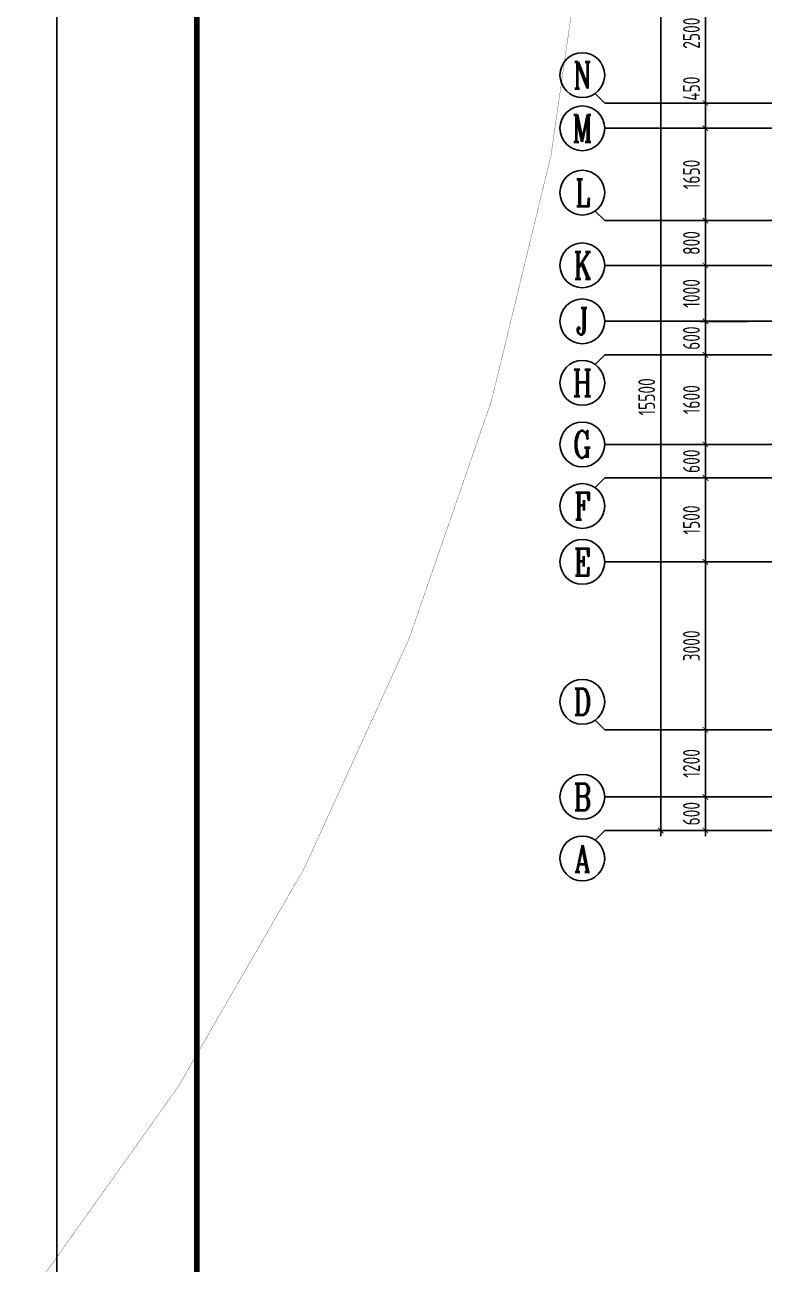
# Model space of a CAD drawing. Extents: x -668857 to 185752, y -270966 to 286822.
# Drawn here: x -220413 to -207198, y 193329 to 215481 of the extents above; entities that cross this region are included whole.
import ezdxf
from ezdxf.enums import TextEntityAlignment as Align

# ---------------------------------------------------------------- set-up
doc = ezdxf.new("R2010")
doc.units = 0
doc.header["$LTSCALE"] = 1000
doc.linetypes.add('DOTE', pattern=[2.42, 2, -0.2, 0.02, -0.2])
doc.layers.get('0').update_dxf_attribs({"linetype": 'CONTINUOUS'})
doc.layers.get('DEFPOINTS').update_dxf_attribs({"linetype": 'CONTINUOUS'})
for name, color, linetype in [('-TK', 7, 'CONTINUOUS'), ('A-AXIS', 1, 'CONTINUOUS'), ('A-DOTE', 10, 'DOTE'), ('AXIS_NUM', 7, 'CONTINUOUS'), ('S-Y一般标注', 3, 'CONTINUOUS')]:
    doc.layers.add(name, color=color, linetype=linetype)
doc.layers.add('审图修改', color=2, linetype='CONTINUOUS', plot=False)
doc.styles.add('TSSD_Axis', font='complex.shx', dxfattribs={"width": 0.7, "bigfont": 'hztxt.shx'})
doc.styles.add('TSSD_DIMENSION', font='Tssdeng.shx', dxfattribs={"width": 0.7, "bigfont": 'tssdchn.shx'})
doc.dimstyles.new('TSSD_100_100', dxfattribs={"dimtxt": 300, "dimasz": 100, "dimexe": 100, "dimexo": 250, "dimgap": 100, "dimtad": 1, "dimdec": 0, "dimzin": 0, "dimdsep": 46, "dimtxsty": 'TSSD_DIMENSION', "dimblk": 'ARCHTICK', "dimcen": 0, "dimdle": 100, "dimclrt": 7, "dimadec": 0, "dimazin": 0, "dimtfac": 1, "dimtdec": 0, "dimtix": 1, "dimtmove": 2, "dimatfit": 3, "dimldrblk": 'ARCHTICK', "dimfxl": 1, "dimtolj": 1, "dimtzin": 0, "dimarcsym": 0})

# ---------------------------------------------------------------- blocks, each defined once
blk = doc.blocks.new('A1')
blk.add_lwpolyline([(0, 59400), (0, 0), (84100, 0), (84100, 59400)], close=True)
at = {"const_width": 100}
blk.add_lwpolyline([(2500, 58400), (2500, 1000), (83100, 1000), (83100, 58400)], close=True, dxfattribs=at)
blk = doc.blocks.new('ts_axno')
at = {"color": 0, "linetype": 'ByBlock', "lineweight": -2}
blk.add_circle((0, 0), 0.5, dxfattribs=at)
at = {"color": 0, "linetype": 'ByBlock', "lineweight": -2, "style": 'TSSD_Axis', "width": 0.7}
blk.add_attdef('A', text='', height=0.6, dxfattribs=at).set_placement((0, 0), align=Align.MIDDLE_CENTER)
blk = doc.blocks.new('_ArchTick')
at = {"color": 0, "linetype": 'ByBlock', "const_width": 0.15}
blk.add_lwpolyline([(-0.5, -0.5), (0.5, 0.5)], dxfattribs=at)
blk = doc.blocks.new('*D852')
at = {"layer": 'DEFPOINTS', "color": 0, "transparency": 16777216}
for p in [(-223774, 311894), (-222774, 311894), (-222774, 311294)]:
    blk.add_point(p, dxfattribs=at)
at = {"layer": 'S-Y一般标注', "color": 0, "lineweight": -2, "transparency": 16777216}
for p, q in [((-223774, 311894), (-223774, 311994)), ((-223024, 311894), (-223874, 311894)), ((-223774, 311294), (-223774, 311894)), ((-223024, 311294), (-223874, 311294)), ((-223774, 311294), (-223774, 311194))]:
    blk.add_line(p, q, dxfattribs=at)
at = {"layer": 'S-Y一般标注', "color": 0, "lineweight": -2, "transparency": 16777216, "xscale": 100, "yscale": 100, "zscale": 100}
for p, rotation in [((-223774, 311894), 270), ((-223774, 311294), 90)]:
    blk.add_blockref('_ArchTick', p, dxfattribs=dict(at, rotation=rotation))
at = {"layer": 'S-Y一般标注', "color": 7, "transparency": 16777216, "insert": (-224024, 311594), "char_height": 300, "attachment_point": 5, "rotation": 90, "style": 'TSSD_DIMENSION'}
blk.add_mtext('\\A1;600', dxfattribs=at)
blk = doc.blocks.new('*D853')
at = {"layer": 'DEFPOINTS', "color": 0, "transparency": 16777216}
for p in [(-223774, 317594), (-222774, 317594), (-222774, 316094)]:
    blk.add_point(p, dxfattribs=at)
at = {"layer": 'S-Y一般标注', "color": 0, "lineweight": -2, "transparency": 16777216}
for p, q in [((-223774, 315994), (-223774, 317694)), ((-223024, 317594), (-223874, 317594)), ((-223024, 316094), (-223874, 316094))]:
    blk.add_line(p, q, dxfattribs=at)
at = {"layer": 'S-Y一般标注', "color": 0, "lineweight": -2, "transparency": 16777216, "xscale": 100, "yscale": 100, "zscale": 100}
for p, rotation in [((-223774, 317594), 90), ((-223774, 316094), 270)]:
    blk.add_blockref('_ArchTick', p, dxfattribs=dict(at, rotation=rotation))
at = {"layer": 'S-Y一般标注', "color": 7, "transparency": 16777216, "insert": (-224024, 316844), "char_height": 300, "attachment_point": 5, "rotation": 90, "style": 'TSSD_DIMENSION'}
blk.add_mtext('\\A1;1500', dxfattribs=at)
blk = doc.blocks.new('*D854')
at = {"layer": 'DEFPOINTS', "color": 0, "transparency": 16777216}
for p in [(-223774, 318194), (-222774, 318194), (-222774, 317594)]:
    blk.add_point(p, dxfattribs=at)
at = {"layer": 'S-Y一般标注', "color": 0, "lineweight": -2, "transparency": 16777216}
for p, q in [((-223024, 318194), (-223874, 318194)), ((-223774, 318194), (-223774, 318294)), ((-223774, 317594), (-223774, 318194)), ((-223024, 317594), (-223874, 317594)), ((-223774, 317594), (-223774, 317494))]:
    blk.add_line(p, q, dxfattribs=at)
at = {"layer": 'S-Y一般标注', "color": 0, "lineweight": -2, "transparency": 16777216, "xscale": 100, "yscale": 100, "zscale": 100}
for p, rotation in [((-223774, 318194), 270), ((-223774, 317594), 90)]:
    blk.add_blockref('_ArchTick', p, dxfattribs=dict(at, rotation=rotation))
at = {"layer": 'S-Y一般标注', "color": 7, "transparency": 16777216, "insert": (-224024, 317894), "char_height": 300, "attachment_point": 5, "rotation": 90, "style": 'TSSD_DIMENSION'}
blk.add_mtext('\\A1;600', dxfattribs=at)
blk = doc.blocks.new('*D855')
at = {"layer": 'DEFPOINTS', "color": 0, "transparency": 16777216}
for p in [(-223774, 319794), (-222774, 319794), (-222774, 318194)]:
    blk.add_point(p, dxfattribs=at)
at = {"layer": 'S-Y一般标注', "color": 0, "lineweight": -2, "transparency": 16777216}
for p, q in [((-223774, 318094), (-223774, 319894)), ((-223024, 319794), (-223874, 319794)), ((-223024, 318194), (-223874, 318194))]:
    blk.add_line(p, q, dxfattribs=at)
at = {"layer": 'S-Y一般标注', "color": 0, "lineweight": -2, "transparency": 16777216, "xscale": 100, "yscale": 100, "zscale": 100}
for p, rotation in [((-223774, 319794), 90), ((-223774, 318194), 270)]:
    blk.add_blockref('_ArchTick', p, dxfattribs=dict(at, rotation=rotation))
at = {"layer": 'S-Y一般标注', "color": 7, "transparency": 16777216, "insert": (-224024, 318994), "char_height": 300, "attachment_point": 5, "rotation": 90, "style": 'TSSD_DIMENSION'}
blk.add_mtext('\\A1;1600', dxfattribs=at)
blk = doc.blocks.new('*D856')
at = {"layer": 'DEFPOINTS', "color": 0, "transparency": 16777216}
for p in [(-223774, 320394), (-222774, 320394), (-222774, 319794)]:
    blk.add_point(p, dxfattribs=at)
at = {"layer": 'S-Y一般标注', "color": 0, "lineweight": -2, "transparency": 16777216}
for p, q in [((-223024, 320394), (-223874, 320394)), ((-223774, 320394), (-223774, 320494)), ((-223774, 319794), (-223774, 320394)), ((-223024, 319794), (-223874, 319794)), ((-223774, 319794), (-223774, 319694))]:
    blk.add_line(p, q, dxfattribs=at)
at = {"layer": 'S-Y一般标注', "color": 0, "lineweight": -2, "transparency": 16777216, "xscale": 100, "yscale": 100, "zscale": 100}
for p, rotation in [((-223774, 320394), 270), ((-223774, 319794), 90)]:
    blk.add_blockref('_ArchTick', p, dxfattribs=dict(at, rotation=rotation))
at = {"layer": 'S-Y一般标注', "color": 7, "transparency": 16777216, "insert": (-224024, 320094), "char_height": 300, "attachment_point": 5, "rotation": 90, "style": 'TSSD_DIMENSION'}
blk.add_mtext('\\A1;600', dxfattribs=at)
blk = doc.blocks.new('*D857')
at = {"layer": 'DEFPOINTS', "color": 0, "transparency": 16777216}
for p in [(-223774, 321394), (-222774, 321394), (-222774, 320394)]:
    blk.add_point(p, dxfattribs=at)
at = {"layer": 'S-Y一般标注', "color": 0, "lineweight": -2, "transparency": 16777216}
for p, q in [((-223774, 320294), (-223774, 321494)), ((-223024, 321394), (-223874, 321394)), ((-223024, 320394), (-223874, 320394))]:
    blk.add_line(p, q, dxfattribs=at)
at = {"layer": 'S-Y一般标注', "color": 0, "lineweight": -2, "transparency": 16777216, "xscale": 100, "yscale": 100, "zscale": 100}
for p, rotation in [((-223774, 321394), 90), ((-223774, 320394), 270)]:
    blk.add_blockref('_ArchTick', p, dxfattribs=dict(at, rotation=rotation))
at = {"layer": 'S-Y一般标注', "color": 7, "transparency": 16777216, "insert": (-224024, 320894), "char_height": 300, "attachment_point": 5, "rotation": 90, "style": 'TSSD_DIMENSION'}
blk.add_mtext('\\A1;1000', dxfattribs=at)
blk = doc.blocks.new('*D858')
at = {"layer": 'DEFPOINTS', "color": 0, "transparency": 16777216}
for p in [(-224574, 326794), (-222774, 326794), (-222774, 311294)]:
    blk.add_point(p, dxfattribs=at)
at = {"layer": 'S-Y一般标注', "color": 0, "lineweight": -2, "transparency": 16777216}
for p, q in [((-223024, 326794), (-224674, 326794)), ((-224574, 311194), (-224574, 326894)), ((-223024, 311294), (-224674, 311294))]:
    blk.add_line(p, q, dxfattribs=at)
at = {"layer": 'S-Y一般标注', "color": 0, "lineweight": -2, "transparency": 16777216, "xscale": 100, "yscale": 100, "zscale": 100}
for p, rotation in [((-224574, 326794), 90), ((-224574, 311294), 270)]:
    blk.add_blockref('_ArchTick', p, dxfattribs=dict(at, rotation=rotation))
at = {"layer": 'S-Y一般标注', "color": 7, "transparency": 16777216, "insert": (-224824, 319044), "char_height": 300, "attachment_point": 5, "rotation": 90, "style": 'TSSD_DIMENSION'}
blk.add_mtext('\\A1;15500', dxfattribs=at)
blk = doc.blocks.new('*D859')
at = {"layer": 'DEFPOINTS', "color": 0, "transparency": 16777216}
for p in [(-223774, 322194), (-222774, 322194), (-222774, 321394)]:
    blk.add_point(p, dxfattribs=at)
at = {"layer": 'S-Y一般标注', "color": 0, "lineweight": -2, "transparency": 16777216}
for p, q in [((-223024, 322194), (-223874, 322194)), ((-223774, 321294), (-223774, 322294)), ((-223024, 321394), (-223874, 321394))]:
    blk.add_line(p, q, dxfattribs=at)
at = {"layer": 'S-Y一般标注', "color": 0, "lineweight": -2, "transparency": 16777216, "xscale": 100, "yscale": 100, "zscale": 100}
for p, rotation in [((-223774, 322194), 90), ((-223774, 321394), 270)]:
    blk.add_blockref('_ArchTick', p, dxfattribs=dict(at, rotation=rotation))
at = {"layer": 'S-Y一般标注', "color": 7, "transparency": 16777216, "insert": (-224024, 321794), "char_height": 300, "attachment_point": 5, "rotation": 90, "style": 'TSSD_DIMENSION'}
blk.add_mtext('\\A1;800', dxfattribs=at)
blk = doc.blocks.new('*D860')
at = {"layer": 'DEFPOINTS', "color": 0, "transparency": 16777216}
for p in [(-223774, 324294), (-222774, 324294), (-222774, 323844)]:
    blk.add_point(p, dxfattribs=at)
at = {"layer": 'S-Y一般标注', "color": 0, "lineweight": -2, "transparency": 16777216}
for p, q in [((-223774, 323744), (-223774, 324394)), ((-223024, 324294), (-223874, 324294)), ((-223024, 323844), (-223874, 323844))]:
    blk.add_line(p, q, dxfattribs=at)
at = {"layer": 'S-Y一般标注', "color": 0, "lineweight": -2, "transparency": 16777216, "xscale": 100, "yscale": 100, "zscale": 100}
for p, rotation in [((-223774, 324294), 90), ((-223774, 323844), 270)]:
    blk.add_blockref('_ArchTick', p, dxfattribs=dict(at, rotation=rotation))
at = {"layer": 'S-Y一般标注', "color": 7, "transparency": 16777216, "insert": (-224024, 324552), "char_height": 300, "attachment_point": 5, "rotation": 90, "style": 'TSSD_DIMENSION'}
blk.add_mtext('\\A1;450', dxfattribs=at)
blk = doc.blocks.new('*D861')
at = {"layer": 'DEFPOINTS', "color": 0, "transparency": 16777216}
for p in [(-223774, 326794), (-222774, 326794), (-222774, 324294)]:
    blk.add_point(p, dxfattribs=at)
at = {"layer": 'S-Y一般标注', "color": 0, "lineweight": -2, "transparency": 16777216}
for p, q in [((-223024, 326794), (-223874, 326794)), ((-223774, 324194), (-223774, 326894)), ((-223024, 324294), (-223874, 324294))]:
    blk.add_line(p, q, dxfattribs=at)
at = {"layer": 'S-Y一般标注', "color": 0, "lineweight": -2, "transparency": 16777216, "xscale": 100, "yscale": 100, "zscale": 100}
for p, rotation in [((-223774, 326794), 90), ((-223774, 324294), 270)]:
    blk.add_blockref('_ArchTick', p, dxfattribs=dict(at, rotation=rotation))
at = {"layer": 'S-Y一般标注', "color": 7, "transparency": 16777216, "insert": (-224024, 325544), "char_height": 300, "attachment_point": 5, "rotation": 90, "style": 'TSSD_DIMENSION'}
blk.add_mtext('\\A1;2500', dxfattribs=at)
blk = doc.blocks.new('*D862')
at = {"layer": 'DEFPOINTS', "color": 0, "transparency": 16777216}
for p in [(-223774, 313094), (-222774, 313094), (-222774, 311894)]:
    blk.add_point(p, dxfattribs=at)
at = {"layer": 'S-Y一般标注', "color": 0, "lineweight": -2, "transparency": 16777216}
for p, q in [((-223024, 313094), (-223874, 313094)), ((-223774, 311794), (-223774, 313194)), ((-223024, 311894), (-223874, 311894))]:
    blk.add_line(p, q, dxfattribs=at)
at = {"layer": 'S-Y一般标注', "color": 0, "lineweight": -2, "transparency": 16777216, "xscale": 100, "yscale": 100, "zscale": 100}
for p, rotation in [((-223774, 313094), 90), ((-223774, 311894), 270)]:
    blk.add_blockref('_ArchTick', p, dxfattribs=dict(at, rotation=rotation))
at = {"layer": 'S-Y一般标注', "color": 7, "transparency": 16777216, "insert": (-224024, 312494), "char_height": 300, "attachment_point": 5, "rotation": 90, "style": 'TSSD_DIMENSION'}
blk.add_mtext('\\A1;1200', dxfattribs=at)
blk = doc.blocks.new('*D863')
at = {"layer": 'DEFPOINTS', "color": 0, "transparency": 16777216}
for p in [(-223774, 316094), (-222774, 316094), (-222774, 313094)]:
    blk.add_point(p, dxfattribs=at)
at = {"layer": 'S-Y一般标注', "color": 0, "lineweight": -2, "transparency": 16777216}
for p, q in [((-223774, 312994), (-223774, 316194)), ((-223024, 316094), (-223874, 316094)), ((-223024, 313094), (-223874, 313094))]:
    blk.add_line(p, q, dxfattribs=at)
at = {"layer": 'S-Y一般标注', "color": 0, "lineweight": -2, "transparency": 16777216, "xscale": 100, "yscale": 100, "zscale": 100}
for p, rotation in [((-223774, 316094), 90), ((-223774, 313094), 270)]:
    blk.add_blockref('_ArchTick', p, dxfattribs=dict(at, rotation=rotation))
at = {"layer": 'S-Y一般标注', "color": 7, "transparency": 16777216, "insert": (-224024, 314594), "char_height": 300, "attachment_point": 5, "rotation": 90, "style": 'TSSD_DIMENSION'}
blk.add_mtext('\\A1;3000', dxfattribs=at)
blk = doc.blocks.new('*D898')
at = {"layer": 'DEFPOINTS', "color": 0, "transparency": 16777216}
for p in [(-223774, 323844), (-222774, 323844), (-222774, 322194)]:
    blk.add_point(p, dxfattribs=at)
at = {"layer": 'S-Y一般标注', "color": 0, "lineweight": -2, "transparency": 16777216}
for p, q in [((-223774, 322094), (-223774, 323944)), ((-223024, 323844), (-223874, 323844)), ((-223024, 322194), (-223874, 322194))]:
    blk.add_line(p, q, dxfattribs=at)
at = {"layer": 'S-Y一般标注', "color": 0, "lineweight": -2, "transparency": 16777216, "xscale": 100, "yscale": 100, "zscale": 100}
for p, rotation in [((-223774, 323844), 90), ((-223774, 322194), 270)]:
    blk.add_blockref('_ArchTick', p, dxfattribs=dict(at, rotation=rotation))
at = {"layer": 'S-Y一般标注', "color": 7, "transparency": 16777216, "insert": (-224024, 323019), "char_height": 300, "attachment_point": 5, "rotation": 90, "style": 'TSSD_DIMENSION'}
blk.add_mtext('\\A1;1650', dxfattribs=at)
blk = doc.blocks.new('20210825.01395608')
at = {"layer": 'A-AXIS'}
for p, q in [((79798.7, -238913.2), (79627.1, -238741.6)), ((82598.7, -238913.2), (79798.7, -238913.2)), ((82598.7, -239363.2), (79798.7, -239363.2)), ((79798.7, -241013.2), (79627.1, -240841.6)), ((82598.7, -241013.2), (79798.7, -241013.2)), ((82598.7, -241813.2), (79798.7, -241813.2)), ((82598.7, -242813.2), (79798.7, -242813.2)), ((79798.7, -243413), (79627.1, -243584.6)), ((82598.7, -243413), (79798.7, -243413)), ((82598.7, -245013.2), (79798.7, -245013.2)), ((79798.7, -245613.2), (79627.1, -245784.9)), ((82598.7, -245613.2), (79798.7, -245613.2)), ((82598.7, -247113.2), (79798.7, -247113.2)), ((79798.7, -250113.2), (79627.1, -249941.6)), ((82598.7, -250113.2), (79798.7, -250113.2)), ((82598.7, -251313.2), (79798.7, -251313.2)), ((79798.7, -251913.2), (79627.1, -252084.9)), ((82598.7, -251913.2), (79798.7, -251913.2))]:
    blk.add_line(p, q, dxfattribs=at)
at = {"layer": 'A-DOTE'}
for p, q in [((136822.6, -238913.2), (82598.7, -238913.2)), ((136822.6, -239363.2), (82598.7, -239363.2)), ((136822.6, -241013.2), (82598.7, -241013.2)), ((136822.6, -241813.2), (82598.7, -241813.2)), ((136822.6, -242813.2), (82598.7, -242813.2)), ((82598.7, -243413), (136822.6, -243413)), ((136822.6, -245013.2), (82598.7, -245013.2)), ((136822.6, -245613.2), (82598.7, -245613.2)), ((136822.6, -247113.2), (82598.7, -247113.2)), ((136822.6, -250113.2), (82598.7, -250113.2)), ((136822.6, -251313.2), (82598.7, -251313.2)), ((136822.6, -251913.2), (82598.7, -251913.2))]:
    blk.add_line(p, q, dxfattribs=at)
at = {"layer": 'A-AXIS'}
ref = blk.add_blockref('ts_axno', (79398.7, -238413.2), dxfattribs=dict(at, xscale=800, yscale=800, zscale=800))
ref.add_attrib('G', 'N', dxfattribs={"layer": 'AXIS_NUM', "height": 480, "style": 'TSSD_Axis', "width": 0.7}).set_placement((79398.7, -238413.2), align=Align.MIDDLE_CENTER)
ref = blk.add_blockref('ts_axno', (79398.7, -239363.2), dxfattribs=dict(at, xscale=800, yscale=800, zscale=800))
ref.add_attrib('G', 'M', dxfattribs={"layer": 'AXIS_NUM', "height": 480, "style": 'TSSD_Axis', "width": 0.7}).set_placement((79398.7, -239363.2), align=Align.MIDDLE_CENTER)
ref = blk.add_blockref('ts_axno', (79398.7, -240513.2), dxfattribs=dict(at, xscale=800, yscale=800, zscale=800))
ref.add_attrib('G', 'L', dxfattribs={"layer": 'AXIS_NUM', "height": 480, "style": 'TSSD_Axis', "width": 0.7}).set_placement((79398.7, -240513.2), align=Align.MIDDLE_CENTER)
ref = blk.add_blockref('ts_axno', (79398.7, -241813.2), dxfattribs=dict(at, xscale=800, yscale=800, zscale=800))
ref.add_attrib('G', 'K', dxfattribs={"layer": 'AXIS_NUM', "height": 480, "style": 'TSSD_Axis', "width": 0.7}).set_placement((79398.7, -241813.2), align=Align.MIDDLE_CENTER)
ref = blk.add_blockref('ts_axno', (79398.7, -242813.2), dxfattribs=dict(at, xscale=800, yscale=800, zscale=800))
ref.add_attrib('G', 'J', dxfattribs={"layer": 'AXIS_NUM', "height": 480, "style": 'TSSD_Axis', "width": 0.7}).set_placement((79398.7, -242813.2), align=Align.MIDDLE_CENTER)
ref = blk.add_blockref('ts_axno', (79398.7, -243913), dxfattribs=dict(at, xscale=800, yscale=800, zscale=800))
ref.add_attrib('C', 'H', dxfattribs={"layer": 'AXIS_NUM', "height": 480, "style": 'TSSD_Axis', "width": 0.7}).set_placement((79398.7, -243913), align=Align.MIDDLE_CENTER)
ref = blk.add_blockref('ts_axno', (79398.7, -245013.2), dxfattribs=dict(at, xscale=800, yscale=800, zscale=800))
ref.add_attrib('D', 'G', dxfattribs={"layer": 'AXIS_NUM', "height": 480, "style": 'TSSD_Axis', "width": 0.7}).set_placement((79398.7, -245013.2), align=Align.MIDDLE_CENTER)
ref = blk.add_blockref('ts_axno', (79398.7, -246113.2), dxfattribs=dict(at, xscale=800, yscale=800, zscale=800))
ref.add_attrib('C', 'F', dxfattribs={"layer": 'AXIS_NUM', "height": 480, "style": 'TSSD_Axis', "width": 0.7}).set_placement((79398.7, -246113.2), align=Align.MIDDLE_CENTER)
ref = blk.add_blockref('ts_axno', (79398.7, -247113.2), dxfattribs=dict(at, xscale=800, yscale=800, zscale=800))
ref.add_attrib('B', 'E', dxfattribs={"layer": 'AXIS_NUM', "height": 480, "style": 'TSSD_Axis', "width": 0.7}).set_placement((79398.7, -247113.2), align=Align.MIDDLE_CENTER)
ref = blk.add_blockref('ts_axno', (79398.7, -249613.2), dxfattribs=dict(at, xscale=800, yscale=800, zscale=800, rotation=180))
ref.add_attrib('C', 'D', dxfattribs={"layer": 'AXIS_NUM', "height": 480, "style": 'TSSD_Axis', "width": 0.7}).set_placement((79398.7, -249613.2), align=Align.MIDDLE_CENTER)
ref = blk.add_blockref('ts_axno', (79398.7, -251313.2), dxfattribs=dict(at, xscale=800, yscale=800, zscale=800))
ref.add_attrib('A', 'B', dxfattribs={"layer": 'AXIS_NUM', "height": 480, "style": 'TSSD_Axis', "width": 0.7}).set_placement((79398.7, -251313.2), align=Align.MIDDLE_CENTER)
ref = blk.add_blockref('ts_axno', (79398.7, -252413.2), dxfattribs=dict(at, xscale=800, yscale=800, zscale=800))
ref.add_attrib('F', 'A', dxfattribs={"layer": 'AXIS_NUM', "height": 480, "style": 'TSSD_Axis', "width": 0.7}).set_placement((79398.7, -252413.2), align=Align.MIDDLE_CENTER)
at = {"layer": 'S-Y一般标注'}
for base, p1, p2, picture, middle in [((80798.7, -236413.2), (82598.7, -251913.2), (82598.7, -236413.2), '*D858', (80548.7, -244163.2)), ((81598.7, -236413.2), (82598.7, -238913.2), (82598.7, -236413.2), '*D861', (81348.7, -237663.2)), ((81598.7, -239363.2), (82598.7, -241013.2), (82598.7, -239363.2), '*D898', (81348.7, -240188.2)), ((81598.7, -241013.2), (82598.7, -241813.2), (82598.7, -241013.2), '*D859', (81348.7, -241413.2)), ((81598.7, -241813.2), (82598.7, -242813.2), (82598.7, -241813.2), '*D857', (81348.7, -242313.2)), ((81598.7, -242813.2), (82598.7, -243413), (82598.7, -242813.2), '*D856', (81348.7, -243113.1)), ((81598.7, -243413), (82598.7, -245013.2), (82598.7, -243413), '*D855', (81348.7, -244213.1)), ((81598.7, -245013.2), (82598.7, -245613.2), (82598.7, -245013.2), '*D854', (81348.7, -245313.2)), ((81598.7, -245613.2), (82598.7, -247113.2), (82598.7, -245613.2), '*D853', (81348.7, -246363.2)), ((81598.7, -247113.2), (82598.7, -250113.2), (82598.7, -247113.2), '*D863', (81348.7, -248613.2)), ((81598.7, -250113.2), (82598.7, -251313.2), (82598.7, -250113.2), '*D862', (81348.7, -250713.2)), ((81598.7, -251313.2), (82598.7, -251913.2), (82598.7, -251313.2), '*D852', (81348.7, -251613.2))]:
    dim = blk.add_linear_dim(base=base, p1=p1, p2=p2, angle=90, dimstyle='TSSD_100_100', dxfattribs=at)
    dim.commit()
    dim.dimension.update_dxf_attribs({"geometry": picture, "text_midpoint": middle, "insert": (305372.3, -563207.3)})
dim = blk.add_linear_dim(base=(81598.7, -238913.2), p1=(82598.7, -239363.2), p2=(82598.7, -238913.2), angle=90, dimstyle='TSSD_100_100', dxfattribs=at)
dim.commit()
dim.dimension.update_dxf_attribs({"geometry": '*D860', "text_midpoint": (81348.7, -238655.2), "dimtype": 128, "insert": (305372.3, -563207.3)})

msp = doc.modelspace()

# ---------------------------------------------------------------- linework, layer by layer
at = {"layer": '审图修改', "const_width": 5}
msp.add_lwpolyline([(-644079.16, 263133.84, -0.57735027), (-562030.93, 263133.84, -0.57735027), (-479982.7, 263133.84, -0.57735027), (-397934.47, 263133.84, -0.57735027), (-315886.24, 263133.84, -0.57735027), (-233838.01, 263133.84, -0.57735027), (-233838.01, 181085.61, -0.57735027), (-233838.01, 99037.38, -0.57735027), (-233838.01, 16989.15, -0.57735027), (-233838.01, -65059.08, -0.57735027), (-233838.01, -147107.31, -0.57735027), (-315886.24, -147107.31, -0.57735027), (-397934.47, -147107.31, -0.57735027), (-479982.7, -147107.31, -0.57735027), (-562030.93, -147107.31, -0.57735027), (-644079.16, -147107.31, -0.57735027), (-644079.16, -65059.08, -0.57735027), (-644079.16, 16989.15, -0.57735027), (-644079.16, 99037.38, -0.57735027), (-644079.16, 181085.61, -0.57735027), (-644079.16, 263133.84, -0.57735027), (-644079.16, 263133.84, -0.57735027)], format="xyb", dxfattribs=at)

# ---------------------------------------------------------------- block references
at = {"layer": '-TK'}
msp.add_blockref('A1', (-219837.15, 166782.28), dxfattribs=at)
at = {"layer": 'A-DOTE'}
msp.add_blockref('20210825.01395608', (-289846.6, 452994.14), dxfattribs=at)

doc.saveas('drawing.dxf')
